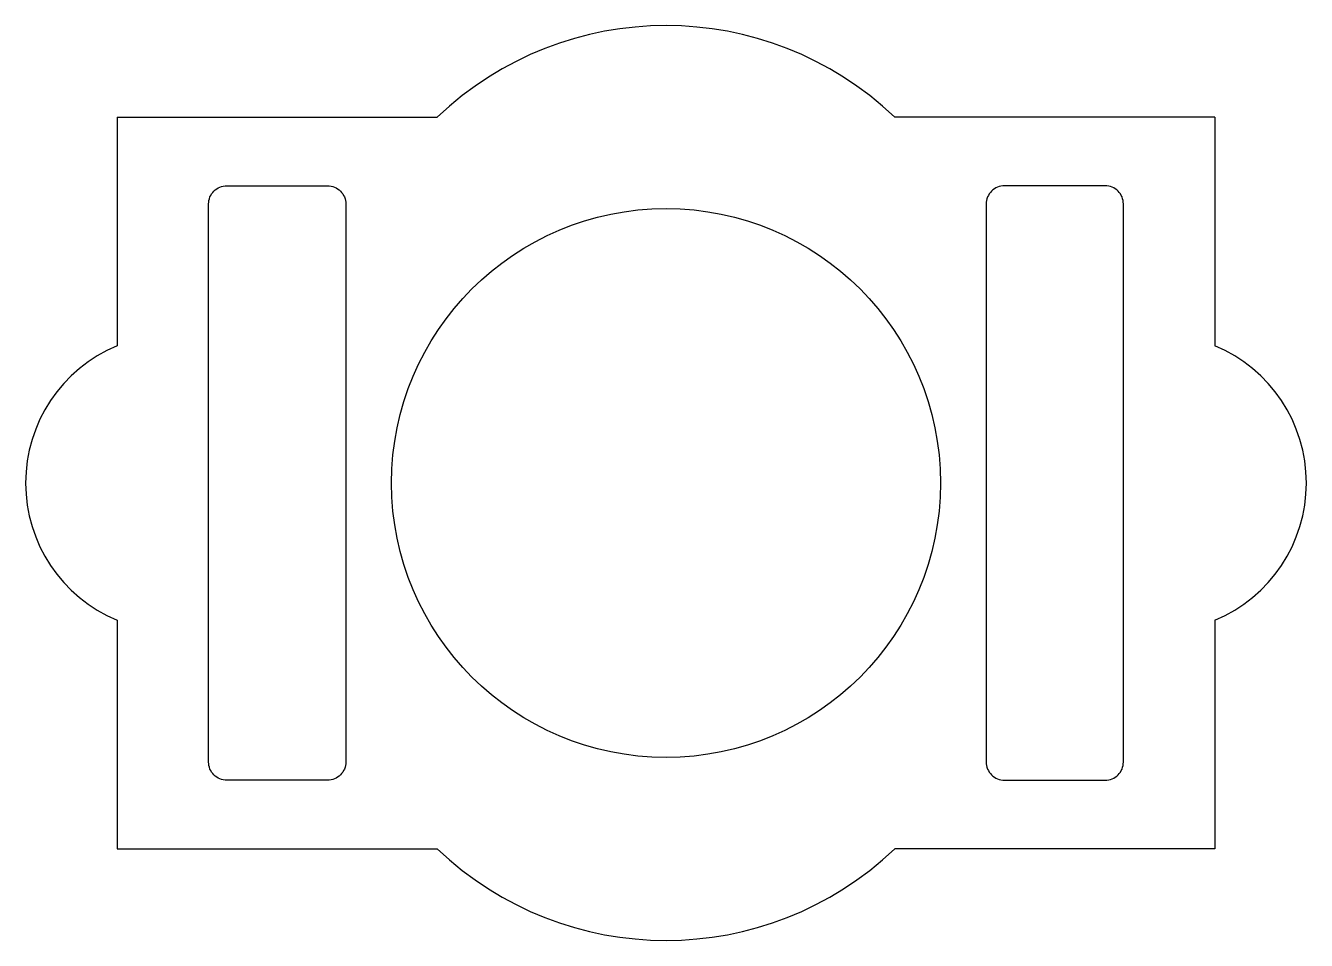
# Model space of a CAD drawing. Header units: millimetres. Extents: x 2240 to 2520, y 2070 to 2270.
import ezdxf

# ---------------------------------------------------------------- set-up
doc = ezdxf.new("R2010")
doc.units = ezdxf.units.MM

msp = doc.modelspace()

# ---------------------------------------------------------------- linework, layer by layer
for p, q in [((2260, 2250), (2330, 2250)), ((2260, 2250), (2260, 2200)), ((2500, 2250), (2430, 2250)), ((2500, 2250), (2500, 2200)), ((2260, 2140), (2260, 2090)), ((2500, 2140), (2500, 2090)), ((2260, 2090), (2330, 2090)), ((2500, 2090), (2430, 2090))]:
    msp.add_line(p, q)
for points in [[(2284, 2235), (2306, 2235, -0.414214), (2310, 2231), (2310, 2109, -0.414214), (2306, 2105), (2284, 2105, -0.414214), (2280, 2109), (2280, 2231, -0.414214)], [(2476, 2235), (2454, 2235, 0.414214), (2450, 2231), (2450, 2109, 0.414214), (2454, 2105), (2476, 2105, 0.414214), (2480, 2109), (2480, 2231, 0.414214)]]:
    msp.add_lwpolyline(points, format="xyb", close=True)
msp.add_circle((2380, 2170), 60)
for centre, radius, start, end in [((2380, 2197.5), 72.5, 46.3972, 133.6028), ((2272.5, 2170), 32.5, 112.6199, 247.3801), ((2487.5, 2170), 32.5, 292.6199, 67.3801), ((2380, 2142.5), 72.5, 226.3972, 313.6028)]:
    msp.add_arc(centre, radius, start, end)

doc.saveas('drawing.dxf')
